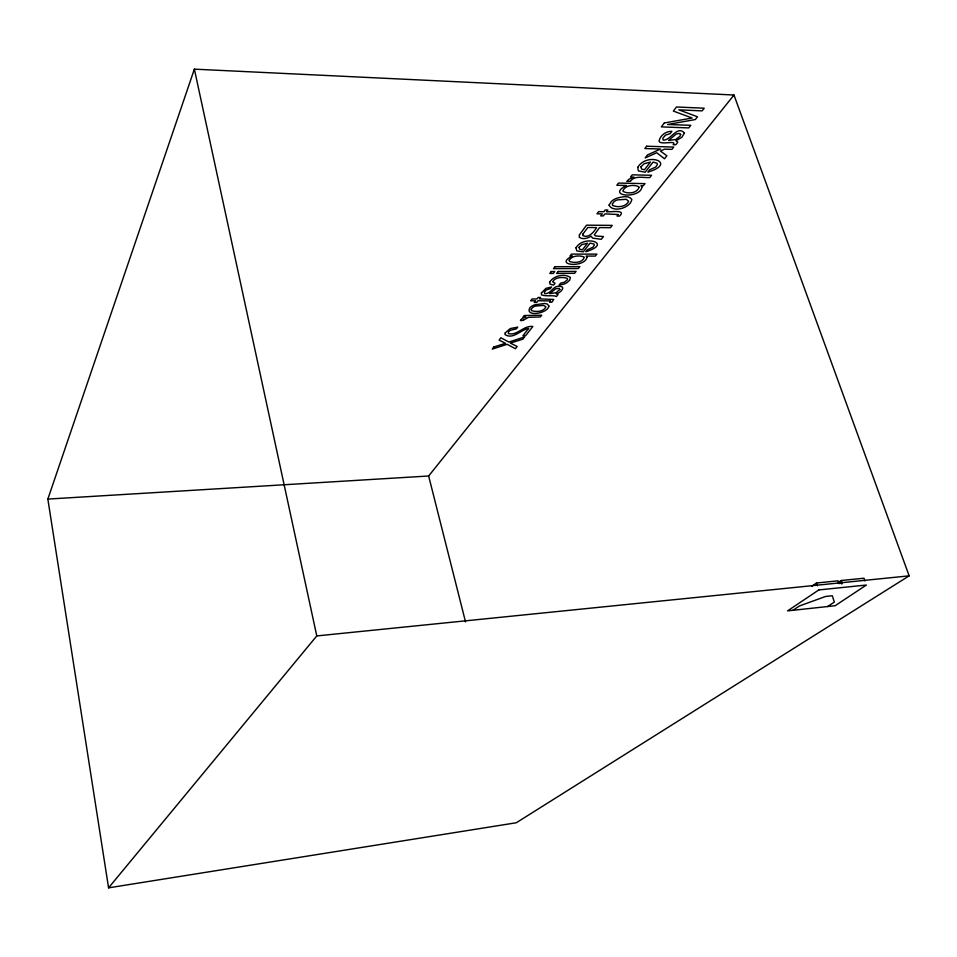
<?xml version="1.0" encoding="UTF-8"?>
<svg xmlns="http://www.w3.org/2000/svg" width="957" height="957" viewBox="0 0 957 957"><rect width="100%" height="100%" fill="white"/><g stroke="black" fill="none" stroke-linecap="round" stroke-linejoin="round"><path stroke-width="1.44" d="M47.85 499.087L194.367 69.155L733.983 95.018L909.15 575.851L516.29 822.757L108.572 887.845L47.85 499.087L428.652 476L733.983 95.018M108.572 887.845L316.779 635.927L909.15 575.851M811.692 586.27L816.488 583.016L838.045 580.827L838.739 582.849M792.958 610.291L799.454 605.948L825.664 596.45L832.327 595.756L834.325 602.109L827.566 606.535M837.71 582.849L841.251 580.504L863.98 578.231L864.949 580.947M839.122 583.662L841.49 582.095L842.004 583.567M840.497 582.191L841.191 583.638M841.083 582.131L841.598 583.603M841.49 582.095L841.801 583.579M841.251 580.504L842.304 583.531M816.488 583.016L817.422 585.78M428.652 476L465.533 621.918M194.367 69.155L316.779 635.927M609.071 205.085C612.743 213.124 630.663 208.016 631.835 199.367C628.39 194.929 621.165 196.998 616.511 198.338A9.295 4.558 -20.1 0 0 611.427 201.437L609.071 205.085M569.2 260.137L569.63 261.524C574.236 263.103 582.406 262.9 584.26 257.493L583.866 256.871C579.2 255.22 572.119 255.543 569.2 260.137M680.654 134.303L680.056 136.169L675.809 139.495L668.62 140.428L676.216 134.004L678.992 133.442L680.654 134.303M641.896 187.022C640.389 199.307 605.159 196.484 626.44 185.467L616.81 185.275L618.485 183.074L645.006 183.624L643.379 185.694L640.939 185.646L641.896 187.022M586.916 257.242C585.337 268.092 552.691 265.615 572.43 256.033L569.989 256.033L571.473 254.107L596.905 254.119L595.35 256.081L586.091 256.081L586.916 257.242M684.446 133.035L681.803 137.306L675.953 140.799L677.783 142.043L676.551 143.933L675.606 144.782L673.166 144.698C677.484 139.937 661.742 144.986 659.301 141.696L659.074 140.978C660.246 135.332 666.144 131.097 671.886 131.312L670.103 133.621L665.426 135.176L662.866 138.286L663.105 140.081C670.319 141.11 677.233 124.781 684.446 133.035M541.387 293.021L541.518 294.9C546.686 296.778 554.067 294.792 556.412 296.574L558.051 294.517L556.28 293.679C559.845 293.524 566.723 286.43 559.737 286.334C553.122 285.222 550.813 294.397 544.736 293.608L544.318 292.304L546.256 289.971L550.263 288.691L551.591 286.968L545.98 288.332L541.387 293.021M549.569 282.339L550.096 284.205L553.625 285.054L555.024 283.248L552.62 281.741C555.263 277.004 562.273 276.968 566.903 278.176A4.271 1.974 -18.1 0 1 567.441 279.683L564.415 282.243L560.563 283.2L559.151 285.007L562.644 284.444A7.094 3.29 -18.1 0 0 566.783 282.746L569.678 280.222L570.42 277.446C564.379 273.188 553.254 275.772 549.569 282.339M531.219 309.302L531.446 310.57C535.98 312.138 543.684 311.922 545.933 306.85L543.612 305.391L535.621 306.061A4.594 2.081 -17.3 0 0 532.439 307.699L531.219 309.302M639.013 187.357C637.206 193.386 627.684 194.151 623.103 191.34L622.947 190.73C625.304 185.12 633.678 184.378 638.594 186.615L639.013 187.357M576.006 247.839L576.76 250.866L583.292 251.847L590.074 243.126L593.89 243.999L594.357 245.028L592.957 247.229L587.371 249.729L585.851 251.679C613.365 243.521 583.854 234.238 576.006 247.839M612.432 203.793L612.528 205.396C617.48 207.753 626.201 206.999 628.605 201.233L626.273 199.319L617.552 199.869A5.144 2.524 -20.1 0 0 613.927 201.819L612.432 203.793M578.985 247.373L579.655 249.227L582.43 249.801L587.562 243.174L581.808 244.657L578.985 247.373M637.793 167.319L638.355 170.896L645.185 172.212L653.045 162.092L657.016 163.228L657.435 164.448L655.772 167.008L649.659 169.82L647.901 172.081C677.771 163.276 647.123 151.433 637.793 167.319M640.987 166.841L641.549 169.042L644.432 169.784L650.389 162.092L644.181 163.695L640.987 166.841M582.849 234.154L582.789 235.542C588.627 238.64 593.986 231.977 596.582 227.575L587.801 227.503L582.849 234.154M548.887 306.084C547.799 313.776 523.922 317.293 530.106 307.46A8.29 3.756 -17.3 0 1 534.544 304.864L544.569 303.453L547.356 304.063L548.887 306.084M579.452 234.788L579.236 237.24C582.586 239.956 587.777 238.233 591.163 236.259L592.61 238.126L601.295 239.298L603.46 236.546L595.673 235.96L594.333 234.848L599.477 227.599L610.422 227.682L612.217 225.385L586.557 225.17L579.452 234.788M505.224 332.916L505.021 334.579C512.964 339.926 520.895 329.615 528.635 328.43L522.917 335.751L525.62 335.68L532.846 326.481C523.635 325.213 517.199 336.027 508.346 333.622L508.586 331.78L510.284 330.285L516.373 328.849L517.701 327.115L510.284 328.562L505.224 332.916M550.466 300.941L549.569 302.256L551.89 302.233L553.768 299.433L539.425 298.895L540.549 297.436L538.109 297.471L536.997 298.931L532.032 298.991L530.633 300.821L535.585 300.749L534.281 302.46L536.71 302.436L538.025 300.725L550.466 300.941M559.821 289.457L556.005 292.746L549.689 293.667L555.754 288.763L559.211 288.392L559.821 289.457M523.335 320.212C516.648 322.15 523.252 317.186 526.015 317.114L522.989 317.174L524.269 315.511L541.698 315.212L540.334 316.946L528.455 317.329L523.335 320.212M618.114 214.512L617.026 216.079L619.514 216.103C627.23 209.093 609.238 212.358 606.523 211.736L607.862 210.002L605.255 209.966L603.927 211.7L598.627 211.641L596.977 213.806L602.264 213.866L600.709 215.887L603.305 215.923L604.86 213.901L618.114 214.512M630.448 181.136L626.799 181.435L628.605 179.438L633.893 177.093L630.543 177.021L632.218 174.844L651.55 175.287L649.767 177.571C643.654 177.954 634.862 175.191 630.448 181.136M493.908 346.948L492.269 349.102L507.126 344.317L515.392 348.707L517.151 346.482L510.392 343.108L522.917 339.137L524.651 336.924L508.873 342.056L500.894 337.773L499.135 340.082L505.487 343.324L493.908 346.948M551.292 271.525L549.808 273.463L553.278 273.451L554.761 271.501L551.292 271.525M554.952 266.704L553.481 268.642L578.339 268.546L579.846 266.632L554.952 266.704M646.621 146.218L644.862 148.538L660.617 149.029L647.518 154.902L645.197 157.929L656.717 152.737L664.517 158.778L666.873 155.776L660.45 151.074L664.541 149.148L671.898 149.376L673.704 147.079L646.621 146.218M664.314 122.963L661.323 126.886L688.741 127.915L690.798 125.307L667.615 124.482L695.32 119.541L697.486 116.778L678.812 109.828L702.115 110.892L704.232 108.201L676.467 106.981L673.357 111.072L692.15 118.01L664.314 122.963M558.134 271.489L556.639 273.427L574.571 273.331L576.09 271.405L558.134 271.489M818.845 589.931L787.563 610.877L835.126 605.721L866.384 585.038L818.845 589.931"/></g></svg>
